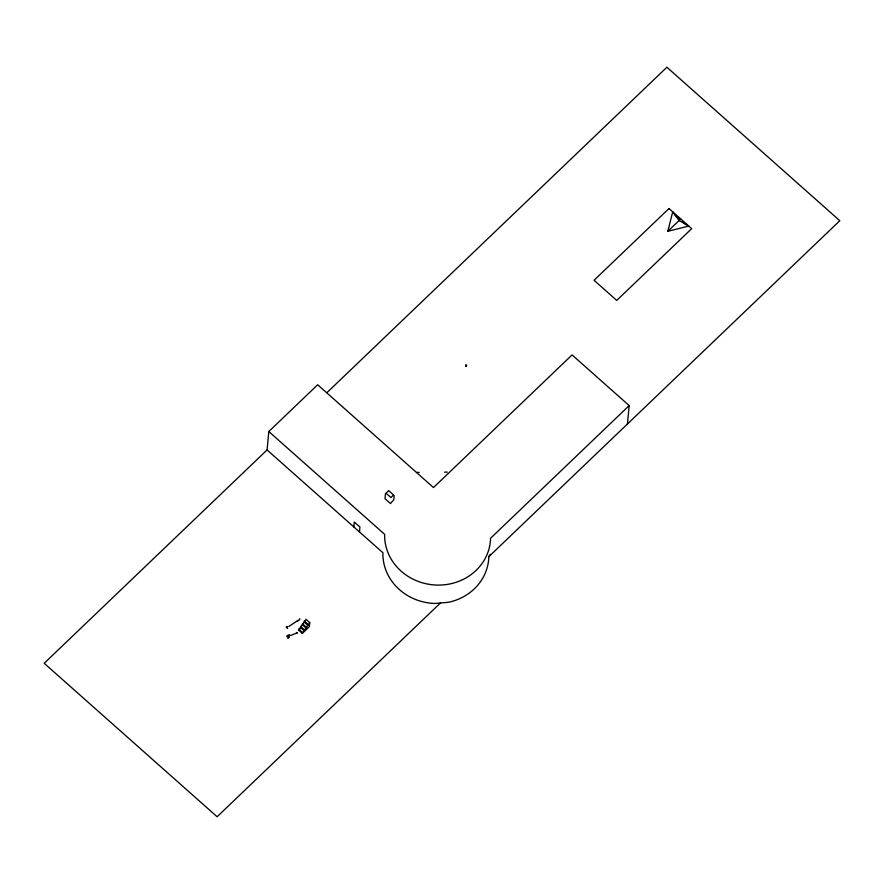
<?xml version="1.0" encoding="UTF-8"?>
<svg xmlns="http://www.w3.org/2000/svg" width="884" height="884" viewBox="0 0 884 884"><rect width="100%" height="100%" fill="white"/><g stroke="black" fill="none" stroke-linecap="round" stroke-linejoin="round"><path stroke-width="1.33" d="M440.453 602.976L217.11 816.761L44.2 663.287L267.078 449.945L268.813 431.525L317.676 384.761L433.492 487.559L572.07 354.915L629.165 405.59L627.419 424M299.455 619.209L299.278 619.772M298.615 630.093L306.03 619.352L309.743 622.645L309.367 626.645L302.328 633.386L298.615 630.093L301.256 627.563M299.267 619.85L299.886 618.955M302.328 633.386L309.743 622.645M353.832 526.941L354.296 522.035L359.921 527.03L359.457 531.936M465.824 366.573L465.735 365.236M466.409 365.877C467.625 365.368 465.161 364.352 466.111 365.744M465.691 365.313L465.89 365.379M297.698 621.109L297.996 620.457L297.278 620.933M296.659 632.789L297.278 632.38L297.168 632.955M667.818 231.321L672.724 211.828L679.122 220.492L688.758 226.061L667.818 231.321L680.735 218.945M267.078 449.945L382.905 552.743A53.029 48.775 5.4 0 0 434.585 603.474L448.343 602.313A53.029 48.775 5.4 0 0 488.852 556.655L490.266 554.301M287.488 627.01C285.51 628.878 288.571 626.546 287.366 628.347M289.764 635.198L289.377 634.701L288.14 635.806M326.903 392.684L666.89 67.239L839.8 220.713L488.852 556.655M393.037 495.504L390.927 497.526L386.617 493.703M629.165 405.59L490.587 538.234A53.029 48.775 5.4 0 1 436.32 585.053A53.029 48.775 5.4 0 1 384.639 534.334L268.813 431.525M289.565 635.905L287.521 637.11M286.129 627.176L287.167 626.391M297.996 620.457L288.814 626.436M286.615 636.226L288.239 635.143M290.847 635.43L297.444 632.679M416.563 472.421L419.237 472.399M444.597 472.144L447.271 472.111M287.775 638.237L288.339 638.27M675.917 216.16L677.663 216.878A3.116 2.862 5.4 0 1 679.122 220.492M288.073 636.292L289.399 637.287M304.273 621.032L307.986 624.336M304.173 622.038L307.886 625.331M302.416 623.717L306.129 627.021M302.317 624.723L306.041 628.016M300.56 626.402L304.273 629.706M300.461 627.408L304.184 630.701M298.704 629.088L302.416 632.391M674.326 213.994L674.757 214.58A8.652 7.956 5.4 0 0 677.663 216.878M683.94 223.276L683.089 221.707A10.288 9.459 5.4 0 0 686.349 224.669M385.49 493.714L385.015 498.731L390.485 503.582L393.767 499.725L394.165 495.493L388.695 490.642L385.49 493.714M669 208.525L594.048 280.272L616.745 300.405L691.686 228.669L669 208.525"/></g></svg>
